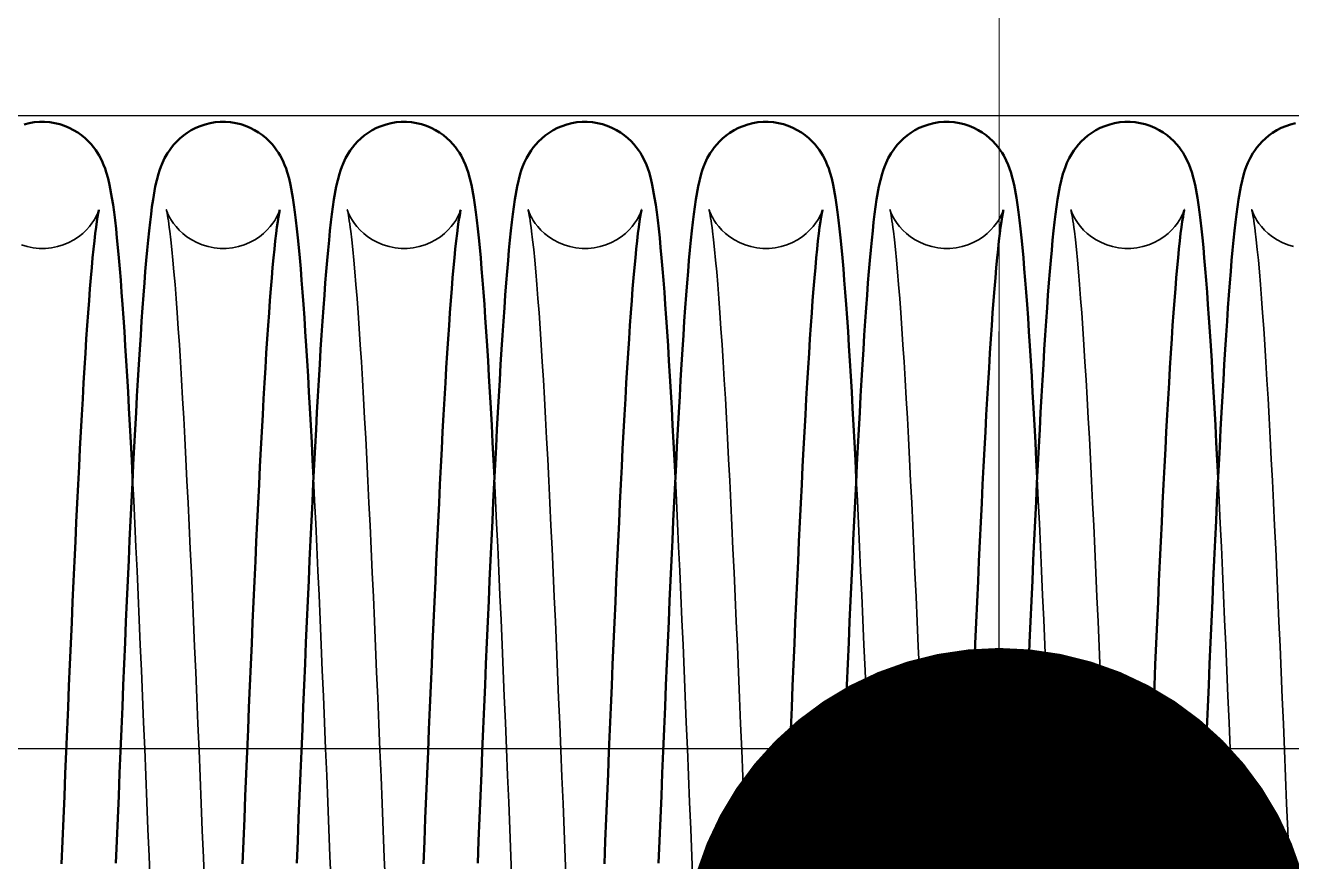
# Model space of a CAD drawing. Header units: millimetres. Extents: x 1448 to 104164, y -19509 to -89.
# Drawn here: x 3748.4 to 3828.4, y -1760.6 to -1707.7 of the extents above; entities that cross this region are included whole.
import ezdxf

# ---------------------------------------------------------------- set-up
doc = ezdxf.new("R2010")
doc.units = ezdxf.units.MM
doc.header["$LTSCALE"] = 60
doc.header["$MEASUREMENT"] = 0
doc.layers.get('0').update_dxf_attribs({"linetype": 'CONTINUOUS'})
doc.layers.add('가려진 것(ISO)', color=7, linetype='CONTINUOUS', lineweight=35)
doc.layers.add('가시적인 것(ISO)', color=7, linetype='CONTINUOUS', lineweight=50)
doc.styles.add('0T-OUT', font='H2GTRE.TTF')
doc.dimstyles.new('MAIN', dxfattribs={"dimtxt": 1.5, "dimasz": 0.5, "dimexe": 1, "dimexo": 2, "dimgap": 1, "dimtad": 1, "dimdec": 0, "dimdsep": 46, "dimlunit": 6, "dimtxsty": '0T-OUT', "dimblk": 'DOT', "dimcen": 2.5, "dimdle": 2, "dimclrd": 256, "dimclre": 256, "dimclrt": 3, "dimadec": 0, "dimazin": 0, "dimtfac": 1, "dimtdec": 0, "dimtix": 1, "dimtmove": 2, "dimatfit": 3, "dimldrblk": 'DOT', "dimfxl": 1, "dimtvp": 1, "dimtolj": 1, "dimtzin": 0, "dimlwd": 0, "dimlwe": 0, "dimarcsym": 0})

# ---------------------------------------------------------------- blocks, each defined once
blk = doc.blocks.new('토션스프링1234567')
at = {"layer": '가려진 것(ISO)', "flags": 128}
for points in [[(21463475.439, -50952963.042), (21463475.803, -50952962.933), (21463476.15, -50952962.79), (21463476.476, -50952962.618), (21463476.773, -50952962.424), (21463477.038, -50952962.215), (21463477.27, -50952961.997), (21463477.466, -50952961.781), (21463477.626, -50952961.577), (21463477.752, -50952961.391), (21463477.849, -50952961.228), (21463477.921, -50952961.09), (21463477.975, -50952960.978), (21463478.013, -50952960.888), (21463478.039, -50952960.819), (21463478.058, -50952960.769), (21463478.075, -50952960.715), (21463478.075, -50952960.714), (21463478.066, -50952960.754), (21463478.05, -50952960.829), (21463478.028, -50952960.936), (21463478.003, -50952961.07), (21463477.977, -50952961.228), (21463477.949, -50952961.408), (21463477.92, -50952961.61), (21463477.89, -50952961.832), (21463477.858, -50952962.074), (21463477.794, -50952962.615), (21463477.729, -50952963.225), (21463477.663, -50952963.901), (21463477.596, -50952964.643), (21463477.528, -50952965.447), (21463477.46, -50952966.312), (21463477.392, -50952967.234), (21463477.323, -50952968.211), (21463477.255, -50952969.239), (21463477.186, -50952970.323), (21463477.118, -50952971.459), (21463477.049, -50952972.645), (21463476.98, -50952973.878), (21463476.911, -50952975.155), (21463476.842, -50952976.474), (21463476.773, -50952977.832), (21463476.704, -50952979.225), (21463476.635, -50952980.658), (21463476.566, -50952982.129), (21463476.497, -50952983.633), (21463476.427, -50952985.169), (21463476.358, -50952986.732), (21463476.289, -50952988.319), (21463476.22, -50952989.926), (21463476.151, -50952991.551), (21463476.082, -50952993.196), (21463476.013, -50952994.86), (21463475.944, -50952996.54), (21463475.874, -50952998.233), (21463475.805, -50952999.935), (21463475.736, -50953001.642), (21463475.667, -50953003.351)], [(21463482.335, -50952960.709), (21463482.342, -50952960.734), (21463482.371, -50952960.816), (21463482.397, -50952960.885), (21463482.434, -50952960.974), (21463482.487, -50952961.086), (21463482.559, -50952961.222), (21463482.655, -50952961.383), (21463482.779, -50952961.568), (21463482.937, -50952961.771), (21463483.131, -50952961.987), (21463483.361, -50952962.205), (21463483.625, -50952962.415), (21463483.92, -50952962.609), (21463484.244, -50952962.782), (21463484.589, -50952962.926), (21463484.953, -50952963.038), (21463485.331, -50952963.114), (21463485.716, -50952963.154), (21463486.103, -50952963.155), (21463486.489, -50952963.117), (21463486.867, -50952963.042), (21463487.232, -50952962.933), (21463487.579, -50952962.79), (21463487.904, -50952962.618), (21463488.202, -50952962.424), (21463488.467, -50952962.215), (21463488.699, -50952961.997), (21463488.895, -50952961.781), (21463489.054, -50952961.577), (21463489.18, -50952961.391), (21463489.277, -50952961.228), (21463489.35, -50952961.09), (21463489.403, -50952960.978), (21463489.441, -50952960.888), (21463489.468, -50952960.819), (21463489.486, -50952960.769), (21463489.503, -50952960.715), (21463489.504, -50952960.714), (21463489.494, -50952960.754), (21463489.478, -50952960.829), (21463489.457, -50952960.936), (21463489.432, -50952961.07), (21463489.406, -50952961.228), (21463489.378, -50952961.408), (21463489.348, -50952961.61), (21463489.318, -50952961.832), (21463489.287, -50952962.074), (21463489.223, -50952962.615), (21463489.157, -50952963.225), (21463489.091, -50952963.901), (21463489.024, -50952964.643), (21463488.957, -50952965.447), (21463488.889, -50952966.312), (21463488.82, -50952967.234), (21463488.752, -50952968.211), (21463488.683, -50952969.239), (21463488.615, -50952970.323), (21463488.546, -50952971.459), (21463488.477, -50952972.645), (21463488.408, -50952973.878), (21463488.339, -50952975.155), (21463488.27, -50952976.474), (21463488.201, -50952977.832), (21463488.132, -50952979.225), (21463488.063, -50952980.658), (21463487.994, -50952982.129), (21463487.925, -50952983.633), (21463487.856, -50952985.169), (21463487.787, -50952986.732), (21463487.718, -50952988.319), (21463487.648, -50952989.926), (21463487.58, -50952991.551), (21463487.511, -50952993.196), (21463487.441, -50952994.86), (21463487.372, -50952996.54), (21463487.303, -50952998.233), (21463487.234, -50952999.935), (21463487.165, -50953001.642), (21463487.095, -50953003.351)], [(21463493.763, -50952960.709), (21463493.77, -50952960.734), (21463493.799, -50952960.816), (21463493.825, -50952960.885), (21463493.863, -50952960.974), (21463493.915, -50952961.086), (21463493.988, -50952961.222), (21463494.083, -50952961.383), (21463494.208, -50952961.568), (21463494.365, -50952961.771), (21463494.559, -50952961.987), (21463494.79, -50952962.205), (21463495.053, -50952962.415), (21463495.349, -50952962.609), (21463495.673, -50952962.782), (21463496.018, -50952962.926), (21463496.382, -50952963.038), (21463496.76, -50952963.114), (21463497.145, -50952963.154), (21463497.532, -50952963.155), (21463497.918, -50952963.117), (21463498.296, -50952963.042), (21463498.66, -50952962.933), (21463499.007, -50952962.79), (21463499.333, -50952962.618), (21463499.63, -50952962.424), (21463499.895, -50952962.215), (21463500.127, -50952961.997), (21463500.323, -50952961.781), (21463500.483, -50952961.577), (21463500.609, -50952961.391), (21463500.706, -50952961.228), (21463500.778, -50952961.09), (21463500.832, -50952960.978), (21463500.87, -50952960.888), (21463500.897, -50952960.819), (21463500.915, -50952960.769), (21463500.932, -50952960.715), (21463500.932, -50952960.714), (21463500.923, -50952960.754), (21463500.907, -50952960.829), (21463500.885, -50952960.936), (21463500.861, -50952961.07), (21463500.834, -50952961.228), (21463500.806, -50952961.408), (21463500.777, -50952961.61), (21463500.747, -50952961.832), (21463500.716, -50952962.074), (21463500.651, -50952962.615), (21463500.586, -50952963.225), (21463500.52, -50952963.901), (21463500.453, -50952964.643), (21463500.385, -50952965.447), (21463500.317, -50952966.312), (21463500.249, -50952967.234), (21463500.18, -50952968.211), (21463500.112, -50952969.239), (21463500.043, -50952970.323), (21463499.975, -50952971.459), (21463499.906, -50952972.645), (21463499.837, -50952973.878), (21463499.768, -50952975.155), (21463499.699, -50952976.474), (21463499.63, -50952977.832), (21463499.561, -50952979.225), (21463499.492, -50952980.658), (21463499.423, -50952982.129), (21463499.354, -50952983.633), (21463499.284, -50952985.169), (21463499.215, -50952986.732), (21463499.146, -50952988.319), (21463499.077, -50952989.926), (21463499.008, -50952991.551), (21463498.939, -50952993.196), (21463498.87, -50952994.86), (21463498.801, -50952996.54), (21463498.732, -50952998.233), (21463498.662, -50952999.935), (21463498.593, -50953001.642), (21463498.524, -50953003.351)], [(21463505.192, -50952960.709), (21463505.199, -50952960.734), (21463505.228, -50952960.816), (21463505.254, -50952960.885), (21463505.291, -50952960.974), (21463505.344, -50952961.086), (21463505.416, -50952961.222), (21463505.512, -50952961.383), (21463505.636, -50952961.568), (21463505.794, -50952961.771), (21463505.988, -50952961.987), (21463506.218, -50952962.205), (21463506.482, -50952962.415), (21463506.778, -50952962.609), (21463507.101, -50952962.782), (21463507.447, -50952962.926), (21463507.811, -50952963.038), (21463508.188, -50952963.114), (21463508.573, -50952963.154), (21463508.96, -50952963.155), (21463509.346, -50952963.117), (21463509.725, -50952963.042), (21463510.089, -50952962.933), (21463510.436, -50952962.79), (21463510.761, -50952962.618), (21463511.059, -50952962.424), (21463511.324, -50952962.215), (21463511.556, -50952961.997), (21463511.752, -50952961.781), (21463511.911, -50952961.577), (21463512.037, -50952961.391), (21463512.134, -50952961.228), (21463512.207, -50952961.09), (21463512.26, -50952960.978), (21463512.298, -50952960.888), (21463512.325, -50952960.819), (21463512.343, -50952960.769), (21463512.36, -50952960.715), (21463512.361, -50952960.714), (21463512.352, -50952960.754), (21463512.335, -50952960.829), (21463512.314, -50952960.936), (21463512.289, -50952961.07), (21463512.263, -50952961.228), (21463512.235, -50952961.408), (21463512.206, -50952961.61), (21463512.175, -50952961.832), (21463512.144, -50952962.074), (21463512.08, -50952962.615), (21463512.014, -50952963.225), (21463511.948, -50952963.901), (21463511.881, -50952964.643), (21463511.814, -50952965.447), (21463511.746, -50952966.312), (21463511.677, -50952967.234), (21463511.609, -50952968.211), (21463511.541, -50952969.239), (21463511.472, -50952970.323), (21463511.403, -50952971.459), (21463511.334, -50952972.645), (21463511.265, -50952973.878), (21463511.196, -50952975.155), (21463511.127, -50952976.474), (21463511.058, -50952977.832), (21463510.989, -50952979.225), (21463510.921, -50952980.658), (21463510.851, -50952982.129), (21463510.782, -50952983.633), (21463510.713, -50952985.169), (21463510.644, -50952986.732), (21463510.575, -50952988.319), (21463510.506, -50952989.926), (21463510.437, -50952991.551), (21463510.368, -50952993.196), (21463510.299, -50952994.86), (21463510.229, -50952996.54), (21463510.16, -50952998.233), (21463510.091, -50952999.935), (21463510.022, -50953001.642), (21463509.953, -50953003.351)], [(21463516.62, -50952960.709), (21463516.628, -50952960.734), (21463516.656, -50952960.816), (21463516.682, -50952960.885), (21463516.72, -50952960.974), (21463516.773, -50952961.086), (21463516.845, -50952961.222), (21463516.94, -50952961.383), (21463517.065, -50952961.568), (21463517.222, -50952961.771), (21463517.417, -50952961.987), (21463517.647, -50952962.205), (21463517.911, -50952962.415), (21463518.206, -50952962.609), (21463518.53, -50952962.782), (21463518.875, -50952962.926), (21463519.239, -50952963.038), (21463519.617, -50952963.114), (21463520.002, -50952963.154), (21463520.389, -50952963.155), (21463520.775, -50952963.117), (21463521.153, -50952963.042), (21463521.517, -50952962.933), (21463521.864, -50952962.79), (21463522.19, -50952962.618), (21463522.487, -50952962.424), (21463522.753, -50952962.215), (21463522.984, -50952961.997), (21463523.181, -50952961.781), (21463523.34, -50952961.577), (21463523.466, -50952961.391), (21463523.563, -50952961.228), (21463523.635, -50952961.09), (21463523.689, -50952960.978), (21463523.727, -50952960.888), (21463523.754, -50952960.819), (21463523.772, -50952960.769), (21463523.789, -50952960.715), (21463523.789, -50952960.714), (21463523.78, -50952960.754), (21463523.764, -50952960.829), (21463523.742, -50952960.936), (21463523.718, -50952961.07), (21463523.691, -50952961.228), (21463523.663, -50952961.408), (21463523.634, -50952961.61), (21463523.604, -50952961.832), (21463523.573, -50952962.074), (21463523.509, -50952962.615), (21463523.443, -50952963.225), (21463523.377, -50952963.901), (21463523.31, -50952964.643), (21463523.242, -50952965.447), (21463523.174, -50952966.312), (21463523.106, -50952967.234), (21463523.038, -50952968.211), (21463522.969, -50952969.239), (21463522.901, -50952970.323), (21463522.832, -50952971.459), (21463522.763, -50952972.645), (21463522.694, -50952973.878), (21463522.625, -50952975.155), (21463522.556, -50952976.474), (21463522.487, -50952977.832), (21463522.418, -50952979.225), (21463522.349, -50952980.658), (21463522.28, -50952982.129), (21463522.211, -50952983.633), (21463522.142, -50952985.169), (21463522.072, -50952986.732), (21463522.003, -50952988.319), (21463521.934, -50952989.926), (21463521.865, -50952991.551), (21463521.796, -50952993.196), (21463521.727, -50952994.86), (21463521.658, -50952996.54), (21463521.589, -50952998.233), (21463521.519, -50952999.935), (21463521.45, -50953001.642), (21463521.381, -50953003.351)], [(21463528.049, -50952960.709), (21463528.056, -50952960.734), (21463528.085, -50952960.816), (21463528.111, -50952960.885), (21463528.148, -50952960.974), (21463528.201, -50952961.086), (21463528.273, -50952961.222), (21463528.369, -50952961.383), (21463528.494, -50952961.568), (21463528.651, -50952961.771), (21463528.845, -50952961.987), (21463529.075, -50952962.205), (21463529.339, -50952962.415), (21463529.635, -50952962.609), (21463529.958, -50952962.782), (21463530.304, -50952962.926), (21463530.668, -50952963.038), (21463531.045, -50952963.114), (21463531.43, -50952963.154), (21463531.817, -50952963.155), (21463532.203, -50952963.117), (21463532.582, -50952963.042), (21463532.946, -50952962.933), (21463533.293, -50952962.79), (21463533.618, -50952962.618), (21463533.916, -50952962.424), (21463534.181, -50952962.215), (21463534.413, -50952961.997), (21463534.609, -50952961.781), (21463534.769, -50952961.577), (21463534.894, -50952961.391), (21463534.991, -50952961.228), (21463535.064, -50952961.09), (21463535.117, -50952960.978), (21463535.156, -50952960.888), (21463535.182, -50952960.819), (21463535.2, -50952960.769), (21463535.218, -50952960.715), (21463535.218, -50952960.714), (21463535.209, -50952960.754), (21463535.192, -50952960.829), (21463535.171, -50952960.936), (21463535.146, -50952961.07), (21463535.12, -50952961.228), (21463535.092, -50952961.408), (21463535.063, -50952961.61), (21463535.033, -50952961.832), (21463535.001, -50952962.074), (21463534.937, -50952962.615), (21463534.872, -50952963.225), (21463534.805, -50952963.901), (21463534.738, -50952964.643), (21463534.671, -50952965.447), (21463534.603, -50952966.312), (21463534.535, -50952967.234), (21463534.466, -50952968.211), (21463534.398, -50952969.239), (21463534.329, -50952970.323), (21463534.26, -50952971.459), (21463534.192, -50952972.645), (21463534.122, -50952973.878), (21463534.053, -50952975.155), (21463533.984, -50952976.474), (21463533.915, -50952977.832), (21463533.847, -50952979.225), (21463533.778, -50952980.658), (21463533.709, -50952982.129), (21463533.639, -50952983.633), (21463533.57, -50952985.169), (21463533.501, -50952986.732), (21463533.432, -50952988.319), (21463533.363, -50952989.926), (21463533.294, -50952991.551), (21463533.225, -50952993.196), (21463533.156, -50952994.86), (21463533.087, -50952996.54), (21463533.017, -50952998.233), (21463532.948, -50952999.935), (21463532.879, -50953001.642), (21463532.81, -50953003.351)], [(21463539.478, -50952960.709), (21463539.485, -50952960.734), (21463539.514, -50952960.816), (21463539.54, -50952960.885), (21463539.577, -50952960.974), (21463539.63, -50952961.086), (21463539.702, -50952961.222), (21463539.798, -50952961.383), (21463539.922, -50952961.568), (21463540.08, -50952961.771), (21463540.274, -50952961.987), (21463540.504, -50952962.205), (21463540.768, -50952962.415), (21463541.063, -50952962.609), (21463541.387, -50952962.782), (21463541.732, -50952962.926), (21463542.096, -50952963.038), (21463542.474, -50952963.114), (21463542.859, -50952963.154), (21463543.246, -50952963.155), (21463543.632, -50952963.117), (21463544.01, -50952963.042), (21463544.375, -50952962.933), (21463544.722, -50952962.79), (21463545.047, -50952962.618), (21463545.345, -50952962.424), (21463545.61, -50952962.215), (21463545.841, -50952961.997), (21463546.038, -50952961.781), (21463546.197, -50952961.577), (21463546.323, -50952961.391), (21463546.42, -50952961.228), (21463546.493, -50952961.09), (21463546.546, -50952960.978), (21463546.584, -50952960.888), (21463546.611, -50952960.819), (21463546.629, -50952960.769), (21463546.646, -50952960.715), (21463546.647, -50952960.714), (21463546.637, -50952960.754), (21463546.621, -50952960.829), (21463546.6, -50952960.936), (21463546.575, -50952961.07), (21463546.548, -50952961.228), (21463546.521, -50952961.408), (21463546.491, -50952961.61), (21463546.461, -50952961.832), (21463546.43, -50952962.074), (21463546.366, -50952962.615), (21463546.3, -50952963.225), (21463546.234, -50952963.901), (21463546.167, -50952964.643), (21463546.099, -50952965.447), (21463546.031, -50952966.312), (21463545.963, -50952967.234), (21463545.895, -50952968.211), (21463545.826, -50952969.239), (21463545.758, -50952970.323), (21463545.689, -50952971.459), (21463545.62, -50952972.645), (21463545.551, -50952973.878), (21463545.482, -50952975.155), (21463545.413, -50952976.474), (21463545.344, -50952977.832), (21463545.275, -50952979.225), (21463545.206, -50952980.658), (21463545.137, -50952982.129), (21463545.068, -50952983.633), (21463544.999, -50952985.169), (21463544.93, -50952986.732), (21463544.86, -50952988.319), (21463544.791, -50952989.926), (21463544.722, -50952991.551), (21463544.653, -50952993.196), (21463544.584, -50952994.86), (21463544.515, -50952996.54), (21463544.446, -50952998.233), (21463544.377, -50952999.935), (21463544.307, -50953001.642), (21463544.238, -50953003.351)], [(21463550.906, -50952960.709), (21463550.913, -50952960.734), (21463550.942, -50952960.816), (21463550.968, -50952960.885), (21463551.005, -50952960.974), (21463551.058, -50952961.086), (21463551.13, -50952961.222), (21463551.226, -50952961.383), (21463551.351, -50952961.568), (21463551.508, -50952961.771), (21463551.702, -50952961.987), (21463551.933, -50952962.205), (21463552.196, -50952962.415), (21463552.492, -50952962.609), (21463552.815, -50952962.782), (21463553.161, -50952962.926), (21463553.525, -50952963.038), (21463553.903, -50952963.114), (21463554.288, -50952963.154), (21463554.675, -50952963.155), (21463555.06, -50952963.117), (21463555.439, -50952963.042), (21463555.803, -50952962.933)], [(21463479.099, -50953003.26), (21463479.168, -50953001.557), (21463479.237, -50952999.854), (21463479.306, -50952998.153), (21463479.375, -50952996.459), (21463479.445, -50952994.776), (21463479.514, -50952993.106), (21463479.583, -50952991.453), (21463479.652, -50952989.821), (21463479.721, -50952988.213), (21463479.79, -50952986.627), (21463479.859, -50952985.062), (21463479.928, -50952983.522), (21463479.998, -50952982.01), (21463480.067, -50952980.53), (21463480.136, -50952979.083), (21463480.206, -50952977.675)], [(21463490.528, -50953003.26), (21463490.597, -50953001.557), (21463490.666, -50952999.854), (21463490.735, -50952998.153), (21463490.804, -50952996.459), (21463490.873, -50952994.776), (21463490.943, -50952993.106), (21463491.012, -50952991.453), (21463491.081, -50952989.821), (21463491.15, -50952988.213), (21463491.219, -50952986.627), (21463491.288, -50952985.062), (21463491.357, -50952983.522), (21463491.426, -50952982.01), (21463491.496, -50952980.53), (21463491.565, -50952979.083), (21463491.634, -50952977.675)], [(21463501.956, -50953003.26), (21463502.025, -50953001.557), (21463502.094, -50952999.854), (21463502.163, -50952998.153), (21463502.233, -50952996.459), (21463502.302, -50952994.776), (21463502.371, -50952993.106), (21463502.44, -50952991.453), (21463502.509, -50952989.821), (21463502.578, -50952988.213), (21463502.647, -50952986.627), (21463502.716, -50952985.062), (21463502.786, -50952983.522), (21463502.855, -50952982.01), (21463502.924, -50952980.53), (21463502.994, -50952979.083), (21463503.063, -50952977.675)], [(21463513.385, -50953003.26), (21463513.454, -50953001.557), (21463513.523, -50952999.854), (21463513.592, -50952998.153), (21463513.661, -50952996.459), (21463513.73, -50952994.776), (21463513.8, -50952993.106), (21463513.869, -50952991.453), (21463513.938, -50952989.821), (21463514.007, -50952988.213), (21463514.076, -50952986.627), (21463514.145, -50952985.062), (21463514.214, -50952983.522), (21463514.284, -50952982.01), (21463514.353, -50952980.53), (21463514.422, -50952979.083), (21463514.491, -50952977.675)], [(21463524.813, -50953003.26), (21463524.882, -50953001.557), (21463524.951, -50952999.854), (21463525.02, -50952998.153), (21463525.09, -50952996.459), (21463525.159, -50952994.776), (21463525.228, -50952993.106), (21463525.297, -50952991.453), (21463525.366, -50952989.821), (21463525.435, -50952988.213), (21463525.504, -50952986.627), (21463525.574, -50952985.062), (21463525.643, -50952983.522), (21463525.712, -50952982.01), (21463525.781, -50952980.53), (21463525.851, -50952979.083), (21463525.92, -50952977.675)], [(21463536.242, -50953003.26), (21463536.311, -50953001.557), (21463536.38, -50952999.854), (21463536.449, -50952998.153), (21463536.518, -50952996.459), (21463536.588, -50952994.776), (21463536.657, -50952993.106), (21463536.726, -50952991.453), (21463536.795, -50952989.821), (21463536.864, -50952988.213), (21463536.933, -50952986.627), (21463537.002, -50952985.062), (21463537.071, -50952983.522), (21463537.141, -50952982.01), (21463537.21, -50952980.53), (21463537.279, -50952979.083), (21463537.348, -50952977.675)], [(21463547.67, -50953003.26), (21463547.739, -50953001.557), (21463547.808, -50952999.854), (21463547.878, -50952998.153), (21463547.947, -50952996.459), (21463548.016, -50952994.776), (21463548.085, -50952993.106), (21463548.155, -50952991.453), (21463548.224, -50952989.821), (21463548.293, -50952988.213), (21463548.362, -50952986.627), (21463548.431, -50952985.062), (21463548.5, -50952983.522), (21463548.569, -50952982.01), (21463548.639, -50952980.53), (21463548.708, -50952979.083), (21463548.777, -50952977.675)]]:
    blk.add_lwpolyline(points, dxfattribs=at)
at = {"layer": '가시적인 것(ISO)', "flags": 128}
for points in [[(21463475.312, -50952955.243), (21463475.625, -50952955.321), (21463475.929, -50952955.422), (21463476.222, -50952955.546), (21463476.499, -50952955.688), (21463476.758, -50952955.848), (21463476.999, -50952956.022), (21463477.22, -50952956.206), (21463477.419, -50952956.396), (21463477.595, -50952956.587), (21463477.75, -50952956.776), (21463477.885, -50952956.961), (21463478.002, -50952957.138), (21463478.186, -50952957.463), (21463478.323, -50952957.751), (21463478.426, -50952958.006), (21463478.509, -50952958.238), (21463478.576, -50952958.453), (21463478.772, -50952959.252), (21463478.919, -50952960.076), (21463478.983, -50952960.519), (21463479.045, -50952960.993), (21463479.107, -50952961.504), (21463479.168, -50952962.053), (21463479.229, -50952962.637), (21463479.289, -50952963.259), (21463479.348, -50952963.916), (21463479.407, -50952964.61), (21463479.465, -50952965.341), (21463479.524, -50952966.107), (21463479.582, -50952966.912), (21463479.64, -50952967.754), (21463479.699, -50952968.633), (21463479.757, -50952969.547), (21463479.815, -50952970.496), (21463479.873, -50952971.477), (21463479.931, -50952972.49), (21463479.99, -50952973.532), (21463480.047, -50952974.604), (21463480.105, -50952975.703), (21463480.163, -50952976.828), (21463480.221, -50952977.979), (21463480.278, -50952979.16), (21463480.336, -50952980.367), (21463480.394, -50952981.599), (21463480.452, -50952982.854), (21463480.51, -50952984.13), (21463480.568, -50952985.425), (21463480.626, -50952986.737), (21463480.684, -50952988.065), (21463480.741, -50952989.407), (21463480.799, -50952990.762), (21463480.857, -50952992.132), (21463480.914, -50952993.517), (21463480.972, -50952994.914), (21463481.03, -50952996.321), (21463481.088, -50952997.736), (21463481.146, -50952999.157), (21463481.204, -50953000.582), (21463481.261, -50953002.009)], [(21463480.206, -50952977.675), (21463480.263, -50952976.528), (21463480.321, -50952975.411), (21463480.379, -50952974.321), (21463480.437, -50952973.258), (21463480.495, -50952972.225), (21463480.553, -50952971.222), (21463480.611, -50952970.25), (21463480.669, -50952969.312), (21463480.727, -50952968.407), (21463480.786, -50952967.539), (21463480.844, -50952966.707), (21463480.902, -50952965.913), (21463480.96, -50952965.157), (21463481.018, -50952964.437), (21463481.077, -50952963.754), (21463481.135, -50952963.107), (21463481.195, -50952962.495), (21463481.256, -50952961.919), (21463481.318, -50952961.376), (21463481.381, -50952960.868), (21463481.447, -50952960.394), (21463481.514, -50952959.952), (21463481.664, -50952959.142), (21463481.755, -50952958.749), (21463481.869, -50952958.34), (21463481.944, -50952958.116), (21463482.037, -50952957.873), (21463482.157, -50952957.6), (21463482.317, -50952957.291), (21463482.418, -50952957.124), (21463482.536, -50952956.947), (21463482.672, -50952956.762), (21463482.829, -50952956.572), (21463483.007, -50952956.38), (21463483.207, -50952956.191), (21463483.43, -50952956.008), (21463483.673, -50952955.835), (21463483.934, -50952955.676), (21463484.212, -50952955.535), (21463484.504, -50952955.414), (21463484.81, -50952955.314), (21463485.124, -50952955.238), (21463485.444, -50952955.187), (21463485.769, -50952955.162), (21463486.096, -50952955.163), (21463486.421, -50952955.19), (21463486.741, -50952955.243), (21463487.054, -50952955.321), (21463487.358, -50952955.422), (21463487.65, -50952955.546), (21463487.927, -50952955.688), (21463488.186, -50952955.848), (21463488.427, -50952956.022), (21463488.648, -50952956.206), (21463488.848, -50952956.396), (21463489.024, -50952956.587), (21463489.179, -50952956.776), (21463489.314, -50952956.961), (21463489.43, -50952957.138), (21463489.615, -50952957.463), (21463489.751, -50952957.751), (21463489.855, -50952958.006), (21463489.937, -50952958.238), (21463490.004, -50952958.453), (21463490.201, -50952959.252), (21463490.348, -50952960.076), (21463490.412, -50952960.519), (21463490.474, -50952960.993), (21463490.536, -50952961.504), (21463490.597, -50952962.053), (21463490.657, -50952962.637), (21463490.717, -50952963.259), (21463490.776, -50952963.916), (21463490.835, -50952964.61), (21463490.894, -50952965.341), (21463490.952, -50952966.107), (21463491.01, -50952966.912), (21463491.069, -50952967.754), (21463491.127, -50952968.633), (21463491.185, -50952969.547), (21463491.244, -50952970.496), (21463491.302, -50952971.477), (21463491.36, -50952972.49), (21463491.418, -50952973.532), (21463491.476, -50952974.604), (21463491.534, -50952975.703), (21463491.592, -50952976.828), (21463491.649, -50952977.979), (21463491.707, -50952979.16), (21463491.765, -50952980.367), (21463491.823, -50952981.599), (21463491.881, -50952982.854), (21463491.939, -50952984.13), (21463491.997, -50952985.425), (21463492.054, -50952986.737), (21463492.112, -50952988.065), (21463492.17, -50952989.407), (21463492.227, -50952990.762), (21463492.285, -50952992.132), (21463492.343, -50952993.517), (21463492.401, -50952994.914), (21463492.459, -50952996.321), (21463492.517, -50952997.736), (21463492.574, -50952999.157), (21463492.632, -50953000.582), (21463492.69, -50953002.009)], [(21463491.634, -50952977.675), (21463491.692, -50952976.528), (21463491.75, -50952975.411), (21463491.807, -50952974.321), (21463491.865, -50952973.258), (21463491.923, -50952972.225), (21463491.981, -50952971.222), (21463492.039, -50952970.25), (21463492.098, -50952969.312), (21463492.156, -50952968.407), (21463492.214, -50952967.539), (21463492.272, -50952966.707), (21463492.331, -50952965.913), (21463492.389, -50952965.157), (21463492.447, -50952964.437), (21463492.505, -50952963.754), (21463492.564, -50952963.107), (21463492.624, -50952962.495), (21463492.684, -50952961.919), (21463492.746, -50952961.376), (21463492.81, -50952960.868), (21463492.875, -50952960.394), (21463492.943, -50952959.952), (21463493.092, -50952959.142), (21463493.184, -50952958.749), (21463493.298, -50952958.34), (21463493.373, -50952958.116), (21463493.466, -50952957.873), (21463493.585, -50952957.6), (21463493.746, -50952957.291), (21463493.847, -50952957.124), (21463493.964, -50952956.947), (21463494.101, -50952956.762), (21463494.258, -50952956.572), (21463494.436, -50952956.38), (21463494.636, -50952956.191), (21463494.859, -50952956.008), (21463495.102, -50952955.835), (21463495.363, -50952955.676), (21463495.64, -50952955.535), (21463495.933, -50952955.414), (21463496.238, -50952955.314), (21463496.552, -50952955.238), (21463496.872, -50952955.187), (21463497.197, -50952955.162), (21463497.524, -50952955.163), (21463497.849, -50952955.19), (21463498.169, -50952955.243), (21463498.482, -50952955.321), (21463498.787, -50952955.422), (21463499.079, -50952955.546), (21463499.356, -50952955.688), (21463499.615, -50952955.848), (21463499.856, -50952956.022), (21463500.077, -50952956.206), (21463500.276, -50952956.396), (21463500.453, -50952956.587), (21463500.607, -50952956.776), (21463500.742, -50952956.961), (21463500.859, -50952957.138), (21463501.043, -50952957.463), (21463501.18, -50952957.751), (21463501.283, -50952958.006), (21463501.366, -50952958.238), (21463501.433, -50952958.453), (21463501.629, -50952959.252), (21463501.777, -50952960.076), (21463501.841, -50952960.519), (21463501.902, -50952960.993), (21463501.964, -50952961.504), (21463502.026, -50952962.053), (21463502.086, -50952962.637), (21463502.146, -50952963.259), (21463502.205, -50952963.916), (21463502.264, -50952964.61), (21463502.322, -50952965.341), (21463502.381, -50952966.107), (21463502.439, -50952966.912), (21463502.497, -50952967.754), (21463502.556, -50952968.633), (21463502.614, -50952969.547), (21463502.672, -50952970.496), (21463502.73, -50952971.477), (21463502.789, -50952972.49), (21463502.847, -50952973.532), (21463502.905, -50952974.604), (21463502.962, -50952975.703), (21463503.02, -50952976.828), (21463503.078, -50952977.979), (21463503.136, -50952979.16), (21463503.193, -50952980.367), (21463503.251, -50952981.599), (21463503.309, -50952982.854), (21463503.367, -50952984.13), (21463503.425, -50952985.425), (21463503.483, -50952986.737), (21463503.541, -50952988.065), (21463503.598, -50952989.407), (21463503.656, -50952990.762), (21463503.714, -50952992.132), (21463503.771, -50952993.517), (21463503.829, -50952994.914), (21463503.887, -50952996.321), (21463503.945, -50952997.736), (21463504.003, -50952999.157), (21463504.061, -50953000.582), (21463504.119, -50953002.009)], [(21463503.063, -50952977.675), (21463503.12, -50952976.528), (21463503.178, -50952975.411), (21463503.236, -50952974.321), (21463503.294, -50952973.258), (21463503.352, -50952972.225), (21463503.41, -50952971.222), (21463503.468, -50952970.25), (21463503.526, -50952969.312), (21463503.584, -50952968.407), (21463503.643, -50952967.539), (21463503.701, -50952966.707), (21463503.759, -50952965.913), (21463503.817, -50952965.157), (21463503.875, -50952964.437), (21463503.934, -50952963.754), (21463503.993, -50952963.107), (21463504.052, -50952962.495), (21463504.113, -50952961.919), (21463504.175, -50952961.376), (21463504.239, -50952960.868), (21463504.304, -50952960.394), (21463504.371, -50952959.952), (21463504.521, -50952959.142), (21463504.612, -50952958.749), (21463504.726, -50952958.34), (21463504.801, -50952958.116), (21463504.894, -50952957.873), (21463505.014, -50952957.6), (21463505.175, -50952957.291), (21463505.276, -50952957.124), (21463505.393, -50952956.947), (21463505.529, -50952956.762), (21463505.686, -50952956.572), (21463505.864, -50952956.38), (21463506.065, -50952956.191), (21463506.287, -50952956.008), (21463506.53, -50952955.835), (21463506.791, -50952955.676), (21463507.069, -50952955.535), (21463507.362, -50952955.414), (21463507.667, -50952955.314), (21463507.981, -50952955.238), (21463508.301, -50952955.187), (21463508.626, -50952955.162), (21463508.953, -50952955.163), (21463509.278, -50952955.19), (21463509.598, -50952955.243), (21463509.911, -50952955.321), (21463510.215, -50952955.422), (21463510.507, -50952955.546), (21463510.784, -50952955.688), (21463511.043, -50952955.848), (21463511.284, -50952956.022), (21463511.505, -50952956.206), (21463511.705, -50952956.396), (21463511.881, -50952956.587), (21463512.036, -50952956.776), (21463512.171, -50952956.961), (21463512.287, -50952957.138), (21463512.472, -50952957.463), (21463512.608, -50952957.751), (21463512.712, -50952958.006), (21463512.794, -50952958.238), (21463512.861, -50952958.453), (21463513.058, -50952959.252), (21463513.205, -50952960.076), (21463513.269, -50952960.519), (21463513.331, -50952960.993), (21463513.393, -50952961.504), (21463513.454, -50952962.053), (21463513.515, -50952962.637), (21463513.574, -50952963.259), (21463513.634, -50952963.916), (21463513.692, -50952964.61), (21463513.751, -50952965.341), (21463513.809, -50952966.107), (21463513.868, -50952966.912), (21463513.926, -50952967.754), (21463513.984, -50952968.633), (21463514.043, -50952969.547), (21463514.101, -50952970.496), (21463514.159, -50952971.477), (21463514.217, -50952972.49), (21463514.275, -50952973.532), (21463514.333, -50952974.604), (21463514.391, -50952975.703), (21463514.449, -50952976.828), (21463514.506, -50952977.979), (21463514.564, -50952979.16), (21463514.622, -50952980.367), (21463514.68, -50952981.599), (21463514.738, -50952982.854), (21463514.796, -50952984.13), (21463514.854, -50952985.425), (21463514.912, -50952986.737), (21463514.969, -50952988.065), (21463515.027, -50952989.407), (21463515.085, -50952990.762), (21463515.142, -50952992.132), (21463515.2, -50952993.517), (21463515.258, -50952994.914), (21463515.316, -50952996.321), (21463515.374, -50952997.736), (21463515.432, -50952999.157), (21463515.489, -50953000.582), (21463515.547, -50953002.009)], [(21463514.491, -50952977.675), (21463514.549, -50952976.528), (21463514.607, -50952975.411), (21463514.664, -50952974.321), (21463514.722, -50952973.258), (21463514.78, -50952972.225), (21463514.838, -50952971.222), (21463514.897, -50952970.25), (21463514.955, -50952969.312), (21463515.013, -50952968.407), (21463515.071, -50952967.539), (21463515.13, -50952966.707), (21463515.188, -50952965.913), (21463515.246, -50952965.157), (21463515.304, -50952964.437), (21463515.362, -50952963.754), (21463515.421, -50952963.107), (21463515.481, -50952962.495), (21463515.542, -50952961.919), (21463515.604, -50952961.376), (21463515.667, -50952960.868), (21463515.733, -50952960.394), (21463515.8, -50952959.952), (21463515.949, -50952959.142), (21463516.041, -50952958.749), (21463516.155, -50952958.34), (21463516.23, -50952958.116), (21463516.323, -50952957.873), (21463516.442, -50952957.6), (21463516.603, -50952957.291), (21463516.704, -50952957.124), (21463516.821, -50952956.947), (21463516.958, -50952956.762), (21463517.115, -50952956.572), (21463517.293, -50952956.38), (21463517.493, -50952956.191), (21463517.716, -50952956.008), (21463517.959, -50952955.835), (21463518.22, -50952955.676), (21463518.497, -50952955.535), (21463518.79, -50952955.414), (21463519.095, -50952955.314), (21463519.409, -50952955.238), (21463519.73, -50952955.187), (21463520.054, -50952955.162), (21463520.381, -50952955.163), (21463520.707, -50952955.19), (21463521.027, -50952955.243), (21463521.34, -50952955.321), (21463521.644, -50952955.422), (21463521.936, -50952955.546), (21463522.213, -50952955.688), (21463522.472, -50952955.848), (21463522.713, -50952956.022), (21463522.934, -50952956.206), (21463523.133, -50952956.396), (21463523.31, -50952956.587), (21463523.465, -50952956.776), (21463523.599, -50952956.961), (21463523.716, -50952957.138), (21463523.901, -50952957.463), (21463524.037, -50952957.751), (21463524.141, -50952958.006), (21463524.223, -50952958.238), (21463524.29, -50952958.453), (21463524.486, -50952959.252), (21463524.634, -50952960.076), (21463524.698, -50952960.519), (21463524.76, -50952960.993), (21463524.821, -50952961.504), (21463524.883, -50952962.053), (21463524.943, -50952962.637), (21463525.003, -50952963.259), (21463525.062, -50952963.916), (21463525.121, -50952964.61), (21463525.179, -50952965.341), (21463525.238, -50952966.107), (21463525.296, -50952966.912), (21463525.354, -50952967.754), (21463525.413, -50952968.633), (21463525.471, -50952969.547), (21463525.529, -50952970.496), (21463525.588, -50952971.477), (21463525.646, -50952972.49), (21463525.704, -50952973.532), (21463525.762, -50952974.604), (21463525.82, -50952975.703), (21463525.877, -50952976.828), (21463525.935, -50952977.979), (21463525.993, -50952979.16), (21463526.051, -50952980.367), (21463526.109, -50952981.599), (21463526.166, -50952982.854), (21463526.224, -50952984.13), (21463526.282, -50952985.425), (21463526.34, -50952986.737), (21463526.398, -50952988.065), (21463526.456, -50952989.407), (21463526.513, -50952990.762), (21463526.571, -50952992.132), (21463526.629, -50952993.517), (21463526.686, -50952994.914), (21463526.744, -50952996.321), (21463526.802, -50952997.736), (21463526.86, -50952999.157), (21463526.918, -50953000.582), (21463526.976, -50953002.009)], [(21463525.92, -50952977.675), (21463525.978, -50952976.528), (21463526.035, -50952975.411), (21463526.093, -50952974.321), (21463526.151, -50952973.258), (21463526.209, -50952972.225), (21463526.267, -50952971.222), (21463526.325, -50952970.25), (21463526.383, -50952969.312), (21463526.442, -50952968.407), (21463526.5, -50952967.539), (21463526.558, -50952966.707), (21463526.616, -50952965.913), (21463526.674, -50952965.157), (21463526.733, -50952964.437), (21463526.791, -50952963.754), (21463526.85, -50952963.107), (21463526.909, -50952962.495), (21463526.97, -50952961.919), (21463527.032, -50952961.376), (21463527.096, -50952960.868), (21463527.161, -50952960.394), (21463527.229, -50952959.952), (21463527.378, -50952959.142), (21463527.469, -50952958.749), (21463527.583, -50952958.34), (21463527.658, -50952958.116), (21463527.751, -50952957.873), (21463527.871, -50952957.6), (21463528.032, -50952957.291), (21463528.133, -50952957.124), (21463528.25, -50952956.947), (21463528.386, -50952956.762), (21463528.543, -50952956.572), (21463528.721, -50952956.38), (21463528.922, -50952956.191), (21463529.145, -50952956.008), (21463529.388, -50952955.835), (21463529.649, -50952955.676), (21463529.926, -50952955.535), (21463530.219, -50952955.414), (21463530.524, -50952955.314), (21463530.838, -50952955.238), (21463531.158, -50952955.187), (21463531.483, -50952955.162), (21463531.81, -50952955.163), (21463532.135, -50952955.19), (21463532.455, -50952955.243), (21463532.768, -50952955.321), (21463533.072, -50952955.422), (21463533.365, -50952955.546), (21463533.641, -50952955.688), (21463533.901, -50952955.848), (21463534.141, -50952956.022), (21463534.362, -50952956.206), (21463534.562, -50952956.396), (21463534.738, -50952956.587), (21463534.893, -50952956.776), (21463535.028, -50952956.961), (21463535.144, -50952957.138), (21463535.329, -50952957.463), (21463535.466, -50952957.751), (21463535.569, -50952958.006), (21463535.652, -50952958.238), (21463535.719, -50952958.453), (21463535.915, -50952959.252), (21463536.062, -50952960.076), (21463536.126, -50952960.519), (21463536.188, -50952960.993), (21463536.25, -50952961.504), (21463536.311, -50952962.053), (21463536.372, -50952962.637), (21463536.431, -50952963.259), (21463536.491, -50952963.916), (21463536.55, -50952964.61), (21463536.608, -50952965.341), (21463536.666, -50952966.107), (21463536.725, -50952966.912), (21463536.783, -50952967.754), (21463536.841, -50952968.633), (21463536.9, -50952969.547), (21463536.958, -50952970.496), (21463537.016, -50952971.477), (21463537.074, -50952972.49), (21463537.132, -50952973.532), (21463537.19, -50952974.604), (21463537.248, -50952975.703), (21463537.306, -50952976.828), (21463537.364, -50952977.979), (21463537.421, -50952979.16), (21463537.479, -50952980.367), (21463537.537, -50952981.599), (21463537.595, -50952982.854), (21463537.653, -50952984.13), (21463537.711, -50952985.425), (21463537.769, -50952986.737), (21463537.827, -50952988.065), (21463537.884, -50952989.407), (21463537.942, -50952990.762), (21463537.999, -50952992.132), (21463538.057, -50952993.517), (21463538.115, -50952994.914), (21463538.173, -50952996.321), (21463538.231, -50952997.736), (21463538.289, -50952999.157), (21463538.347, -50953000.582), (21463538.404, -50953002.009)], [(21463537.348, -50952977.675), (21463537.406, -50952976.528), (21463537.464, -50952975.411), (21463537.522, -50952974.321), (21463537.58, -50952973.258), (21463537.638, -50952972.225), (21463537.696, -50952971.222), (21463537.754, -50952970.25), (21463537.812, -50952969.312), (21463537.87, -50952968.407), (21463537.928, -50952967.539), (21463537.987, -50952966.707), (21463538.045, -50952965.913), (21463538.103, -50952965.157), (21463538.161, -50952964.437), (21463538.219, -50952963.754), (21463538.278, -50952963.107), (21463538.338, -50952962.495), (21463538.399, -50952961.919), (21463538.461, -50952961.376), (21463538.524, -50952960.868), (21463538.59, -50952960.394), (21463538.657, -50952959.952), (21463538.806, -50952959.142), (21463538.898, -50952958.749), (21463539.012, -50952958.34), (21463539.087, -50952958.116), (21463539.18, -50952957.873), (21463539.299, -50952957.6), (21463539.46, -50952957.291), (21463539.561, -50952957.124), (21463539.679, -50952956.947), (21463539.815, -50952956.762), (21463539.972, -50952956.572), (21463540.15, -50952956.38), (21463540.35, -50952956.191), (21463540.573, -50952956.008), (21463540.816, -50952955.835), (21463541.077, -50952955.676), (21463541.354, -50952955.535), (21463541.647, -50952955.414), (21463541.952, -50952955.314), (21463542.267, -50952955.238), (21463542.587, -50952955.187), (21463542.912, -50952955.162), (21463543.238, -50952955.163), (21463543.564, -50952955.19), (21463543.884, -50952955.243), (21463544.197, -50952955.321), (21463544.501, -50952955.422), (21463544.793, -50952955.546), (21463545.07, -50952955.688), (21463545.329, -50952955.848), (21463545.57, -50952956.022), (21463545.791, -50952956.206), (21463545.99, -50952956.396), (21463546.167, -50952956.587), (21463546.322, -50952956.776), (21463546.457, -50952956.961), (21463546.573, -50952957.138), (21463546.758, -50952957.463), (21463546.894, -50952957.751), (21463546.998, -50952958.006), (21463547.08, -50952958.238), (21463547.147, -50952958.453), (21463547.344, -50952959.252), (21463547.491, -50952960.076), (21463547.555, -50952960.519), (21463547.617, -50952960.993), (21463547.679, -50952961.504), (21463547.74, -50952962.053), (21463547.8, -50952962.637), (21463547.86, -50952963.259), (21463547.919, -50952963.916), (21463547.978, -50952964.61), (21463548.037, -50952965.341), (21463548.095, -50952966.107), (21463548.153, -50952966.912), (21463548.212, -50952967.754), (21463548.27, -50952968.633), (21463548.328, -50952969.547), (21463548.387, -50952970.496), (21463548.445, -50952971.477), (21463548.503, -50952972.49), (21463548.561, -50952973.532), (21463548.619, -50952974.604), (21463548.677, -50952975.703), (21463548.734, -50952976.828), (21463548.792, -50952977.979), (21463548.85, -50952979.16), (21463548.908, -50952980.367), (21463548.966, -50952981.599), (21463549.024, -50952982.854), (21463549.082, -50952984.13), (21463549.139, -50952985.425), (21463549.197, -50952986.737), (21463549.255, -50952988.065), (21463549.313, -50952989.407), (21463549.37, -50952990.762), (21463549.428, -50952992.132), (21463549.486, -50952993.517), (21463549.544, -50952994.914), (21463549.602, -50952996.321), (21463549.659, -50952997.736), (21463549.717, -50952999.157), (21463549.775, -50953000.582), (21463549.833, -50953002.009)], [(21463548.777, -50952977.675), (21463548.835, -50952976.528), (21463548.892, -50952975.411), (21463548.95, -50952974.321), (21463549.008, -50952973.258), (21463549.066, -50952972.225), (21463549.124, -50952971.222), (21463549.182, -50952970.25), (21463549.241, -50952969.312), (21463549.299, -50952968.407), (21463549.357, -50952967.539), (21463549.415, -50952966.707), (21463549.474, -50952965.913), (21463549.532, -50952965.157), (21463549.59, -50952964.437), (21463549.648, -50952963.754), (21463549.707, -50952963.107), (21463549.767, -50952962.495), (21463549.827, -50952961.919), (21463549.889, -50952961.376), (21463549.953, -50952960.868), (21463550.018, -50952960.394), (21463550.086, -50952959.952), (21463550.235, -50952959.142), (21463550.326, -50952958.749), (21463550.441, -50952958.34), (21463550.516, -50952958.116), (21463550.609, -50952957.873), (21463550.728, -50952957.6), (21463550.889, -50952957.291), (21463550.99, -50952957.124), (21463551.107, -50952956.947), (21463551.244, -50952956.762), (21463551.4, -50952956.572), (21463551.579, -50952956.38), (21463551.779, -50952956.191), (21463552.002, -50952956.008), (21463552.245, -50952955.835), (21463552.506, -50952955.676), (21463552.783, -50952955.535), (21463553.076, -50952955.414), (21463553.381, -50952955.314), (21463553.695, -50952955.238), (21463554.015, -50952955.187), (21463554.34, -50952955.162), (21463554.667, -50952955.163), (21463554.992, -50952955.19), (21463555.312, -50952955.243), (21463555.625, -50952955.321)], [(21463484.691, -50953002.034), (21463484.633, -50953000.608), (21463484.575, -50952999.185), (21463484.518, -50952997.765), (21463484.46, -50952996.351), (21463484.402, -50952994.946), (21463484.344, -50952993.551), (21463484.286, -50952992.169), (21463484.228, -50952990.801), (21463484.171, -50952989.45), (21463484.113, -50952988.112), (21463484.056, -50952986.789), (21463483.998, -50952985.481), (21463483.94, -50952984.192), (21463483.882, -50952982.922), (21463483.824, -50952981.674), (21463483.766, -50952980.45), (21463483.709, -50952979.252), (21463483.651, -50952978.081), (21463483.594, -50952976.939), (21463483.536, -50952975.825), (21463483.478, -50952974.738), (21463483.421, -50952973.68), (21463483.363, -50952972.653), (21463483.305, -50952971.657), (21463483.248, -50952970.696), (21463483.19, -50952969.769), (21463483.133, -50952968.88), (21463483.076, -50952968.03), (21463483.019, -50952967.219), (21463482.961, -50952966.446), (21463482.904, -50952965.712), (21463482.847, -50952965.017), (21463482.79, -50952964.365), (21463482.734, -50952963.757), (21463482.678, -50952963.195), (21463482.624, -50952962.682), (21463482.57, -50952962.218), (21463482.519, -50952961.808), (21463482.469, -50952961.451), (21463482.422, -50952961.153), (21463482.38, -50952960.921), (21463482.363, -50952960.833), (21463482.348, -50952960.766), (21463482.339, -50952960.724), (21463482.335, -50952960.709)], [(21463496.12, -50953002.034), (21463496.062, -50953000.608), (21463496.004, -50952999.185), (21463495.946, -50952997.765), (21463495.888, -50952996.351), (21463495.83, -50952994.946), (21463495.773, -50952993.551), (21463495.715, -50952992.169), (21463495.657, -50952990.801), (21463495.6, -50952989.45), (21463495.542, -50952988.112), (21463495.484, -50952986.789), (21463495.426, -50952985.481), (21463495.368, -50952984.192), (21463495.311, -50952982.922), (21463495.253, -50952981.674), (21463495.195, -50952980.45), (21463495.137, -50952979.252), (21463495.08, -50952978.081), (21463495.022, -50952976.939), (21463494.965, -50952975.825), (21463494.907, -50952974.738), (21463494.849, -50952973.68), (21463494.791, -50952972.653), (21463494.734, -50952971.657), (21463494.676, -50952970.696), (21463494.619, -50952969.769), (21463494.561, -50952968.88), (21463494.504, -50952968.03), (21463494.447, -50952967.219), (21463494.39, -50952966.446), (21463494.333, -50952965.712), (21463494.275, -50952965.017), (21463494.218, -50952964.365), (21463494.162, -50952963.757), (21463494.107, -50952963.195), (21463494.052, -50952962.682), (21463493.999, -50952962.218), (21463493.947, -50952961.808), (21463493.897, -50952961.451), (21463493.85, -50952961.153), (21463493.809, -50952960.921), (21463493.791, -50952960.833), (21463493.777, -50952960.766), (21463493.767, -50952960.724), (21463493.763, -50952960.709)], [(21463507.548, -50953002.034), (21463507.49, -50953000.608), (21463507.433, -50952999.185), (21463507.375, -50952997.765), (21463507.317, -50952996.351), (21463507.259, -50952994.946), (21463507.201, -50952993.551), (21463507.143, -50952992.169), (21463507.086, -50952990.801), (21463507.028, -50952989.45), (21463506.97, -50952988.112), (21463506.913, -50952986.789), (21463506.855, -50952985.481), (21463506.797, -50952984.192), (21463506.739, -50952982.922), (21463506.681, -50952981.674), (21463506.623, -50952980.45), (21463506.566, -50952979.252), (21463506.508, -50952978.081), (21463506.451, -50952976.939), (21463506.393, -50952975.825), (21463506.335, -50952974.738), (21463506.278, -50952973.68), (21463506.22, -50952972.653), (21463506.162, -50952971.657), (21463506.105, -50952970.696), (21463506.047, -50952969.769), (21463505.99, -50952968.88), (21463505.933, -50952968.03), (21463505.876, -50952967.219), (21463505.819, -50952966.446), (21463505.761, -50952965.712), (21463505.704, -50952965.017), (21463505.647, -50952964.365), (21463505.591, -50952963.757), (21463505.535, -50952963.195), (21463505.481, -50952962.682), (21463505.427, -50952962.218), (21463505.376, -50952961.808), (21463505.326, -50952961.451), (21463505.279, -50952961.153), (21463505.238, -50952960.921), (21463505.22, -50952960.833), (21463505.205, -50952960.766), (21463505.196, -50952960.724), (21463505.192, -50952960.709)], [(21463518.977, -50953002.034), (21463518.919, -50953000.608), (21463518.861, -50952999.185), (21463518.803, -50952997.765), (21463518.745, -50952996.351), (21463518.687, -50952994.946), (21463518.63, -50952993.551), (21463518.572, -50952992.169), (21463518.514, -50952990.801), (21463518.457, -50952989.45), (21463518.399, -50952988.112), (21463518.341, -50952986.789), (21463518.283, -50952985.481), (21463518.226, -50952984.192), (21463518.168, -50952982.922), (21463518.11, -50952981.674), (21463518.052, -50952980.45), (21463517.994, -50952979.252), (21463517.937, -50952978.081), (21463517.879, -50952976.939), (21463517.822, -50952975.825), (21463517.764, -50952974.738), (21463517.706, -50952973.68), (21463517.649, -50952972.653), (21463517.591, -50952971.657), (21463517.533, -50952970.696), (21463517.476, -50952969.769), (21463517.418, -50952968.88), (21463517.361, -50952968.03), (21463517.304, -50952967.219), (21463517.247, -50952966.446), (21463517.19, -50952965.712), (21463517.133, -50952965.017), (21463517.076, -50952964.365), (21463517.019, -50952963.757), (21463516.964, -50952963.195), (21463516.909, -50952962.682), (21463516.856, -50952962.218), (21463516.804, -50952961.808), (21463516.754, -50952961.451), (21463516.708, -50952961.153), (21463516.666, -50952960.921), (21463516.648, -50952960.833), (21463516.634, -50952960.766), (21463516.624, -50952960.724), (21463516.62, -50952960.709)], [(21463530.405, -50953002.034), (21463530.348, -50953000.608), (21463530.29, -50952999.185), (21463530.232, -50952997.765), (21463530.174, -50952996.351), (21463530.116, -50952994.946), (21463530.058, -50952993.551), (21463530, -50952992.169), (21463529.943, -50952990.801), (21463529.885, -50952989.45), (21463529.828, -50952988.112), (21463529.77, -50952986.789), (21463529.712, -50952985.481), (21463529.654, -50952984.192), (21463529.596, -50952982.922), (21463529.538, -50952981.674), (21463529.481, -50952980.45), (21463529.423, -50952979.252), (21463529.365, -50952978.081), (21463529.308, -50952976.939), (21463529.25, -50952975.825), (21463529.193, -50952974.738), (21463529.135, -50952973.68), (21463529.077, -50952972.653), (21463529.02, -50952971.657), (21463528.962, -50952970.696), (21463528.904, -50952969.769), (21463528.847, -50952968.88), (21463528.79, -50952968.03), (21463528.733, -50952967.219), (21463528.676, -50952966.446), (21463528.618, -50952965.712), (21463528.561, -50952965.017), (21463528.504, -50952964.365), (21463528.448, -50952963.757), (21463528.392, -50952963.195), (21463528.338, -50952962.682), (21463528.285, -50952962.218), (21463528.233, -50952961.808), (21463528.183, -50952961.451), (21463528.136, -50952961.153), (21463528.095, -50952960.921), (21463528.077, -50952960.833), (21463528.063, -50952960.766), (21463528.053, -50952960.724), (21463528.049, -50952960.709)], [(21463541.834, -50953002.034), (21463541.776, -50953000.608), (21463541.718, -50952999.185), (21463541.66, -50952997.765), (21463541.603, -50952996.351), (21463541.545, -50952994.946), (21463541.487, -50952993.551), (21463541.429, -50952992.169), (21463541.371, -50952990.801), (21463541.314, -50952989.45), (21463541.256, -50952988.112), (21463541.198, -50952986.789), (21463541.141, -50952985.481), (21463541.083, -50952984.192), (21463541.025, -50952982.922), (21463540.967, -50952981.674), (21463540.909, -50952980.45), (21463540.851, -50952979.252), (21463540.794, -50952978.081), (21463540.736, -50952976.939), (21463540.679, -50952975.825), (21463540.621, -50952974.738), (21463540.563, -50952973.68), (21463540.506, -50952972.653), (21463540.448, -50952971.657), (21463540.39, -50952970.696), (21463540.333, -50952969.769), (21463540.276, -50952968.88), (21463540.218, -50952968.03), (21463540.161, -50952967.219), (21463540.104, -50952966.446), (21463540.047, -50952965.712), (21463539.99, -50952965.017), (21463539.933, -50952964.365), (21463539.876, -50952963.757), (21463539.821, -50952963.195), (21463539.766, -50952962.682), (21463539.713, -50952962.218), (21463539.662, -50952961.808), (21463539.612, -50952961.451), (21463539.565, -50952961.153), (21463539.523, -50952960.921), (21463539.506, -50952960.833), (21463539.491, -50952960.766), (21463539.481, -50952960.724), (21463539.478, -50952960.709)], [(21463553.262, -50953002.034), (21463553.205, -50953000.608), (21463553.147, -50952999.185), (21463553.089, -50952997.765), (21463553.031, -50952996.351), (21463552.973, -50952994.946), (21463552.915, -50952993.551), (21463552.858, -50952992.169), (21463552.8, -50952990.801), (21463552.742, -50952989.45), (21463552.685, -50952988.112), (21463552.627, -50952986.789), (21463552.569, -50952985.481), (21463552.511, -50952984.192), (21463552.453, -50952982.922), (21463552.396, -50952981.674), (21463552.338, -50952980.45), (21463552.28, -50952979.252), (21463552.222, -50952978.081), (21463552.165, -50952976.939), (21463552.107, -50952975.825), (21463552.05, -50952974.738), (21463551.992, -50952973.68), (21463551.934, -50952972.653), (21463551.877, -50952971.657), (21463551.819, -50952970.696), (21463551.762, -50952969.769), (21463551.704, -50952968.88), (21463551.647, -50952968.03), (21463551.59, -50952967.219), (21463551.533, -50952966.446), (21463551.475, -50952965.712), (21463551.418, -50952965.017), (21463551.361, -50952964.365), (21463551.305, -50952963.757), (21463551.249, -50952963.195), (21463551.195, -50952962.682), (21463551.142, -50952962.218), (21463551.09, -50952961.808), (21463551.04, -50952961.451), (21463550.993, -50952961.153), (21463550.952, -50952960.921), (21463550.934, -50952960.833), (21463550.92, -50952960.766), (21463550.91, -50952960.724), (21463550.906, -50952960.709)]]:
    blk.add_lwpolyline(points, dxfattribs=at)
blk = doc.blocks.new('_Dot')
at = {"color": 0, "linetype": 'ByBlock', "lineweight": -2}
blk.add_line((-0.5, 0), (-1, 0), dxfattribs=at)
at = {"color": 0, "linetype": 'ByBlock', "const_width": 0.5}
blk.add_lwpolyline([(-0.25, 0, 1), (0.25, 0, 1)], format="xyb", close=True, dxfattribs=at)
blk = doc.blocks.new('DOT')
at = {"color": 0, "linetype": 'ByBlock'}
blk.add_line((-0.5, 0), (-1, 0), dxfattribs=at)
at = {"color": 0, "linetype": 'ByBlock', "const_width": 0.5}
blk.add_lwpolyline([(-0.25, 0, 1), (0.25, 0, 1)], format="xyb", close=True, dxfattribs=at)

msp = doc.modelspace()

# ---------------------------------------------------------------- linework, layer by layer
at = {"color": 3}
for p, q in [((2830.755, -1713.431), (5130.755, -1713.431)), ((2630.755, -1753.431), (5402.629, -1753.431))]:
    msp.add_line(p, q, dxfattribs=at)

# ---------------------------------------------------------------- block references
at = {"xscale": -1}
msp.add_blockref('토션스프링1234567', (21467303.922, 50951241.322), dxfattribs=at)

# ---------------------------------------------------------------- leaders
msp.add_leader([(3809.888, -1767.081), (3809.888, -1373.905), (3898.617, -1373.905)], dimstyle='MAIN', override={"dimscale": 40, "dimasz": 1, "dimtad": 0, "dimldrblk": 'DOT', "dimfxl": 2, "dimarcsym": 2})

doc.saveas('drawing.dxf')
